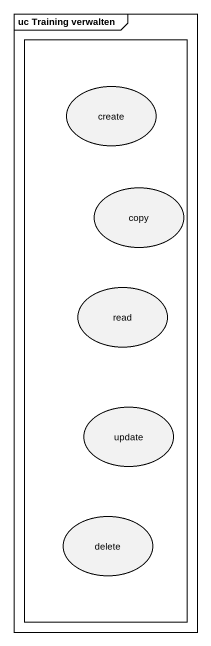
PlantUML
@startuml
mainframe uc Training verwalten
rectangle " " as rectangle1 {
  usecase "create" as create_
  usecase copy
  usecase read
  usecase update
  usecase delete
}
@enduml
